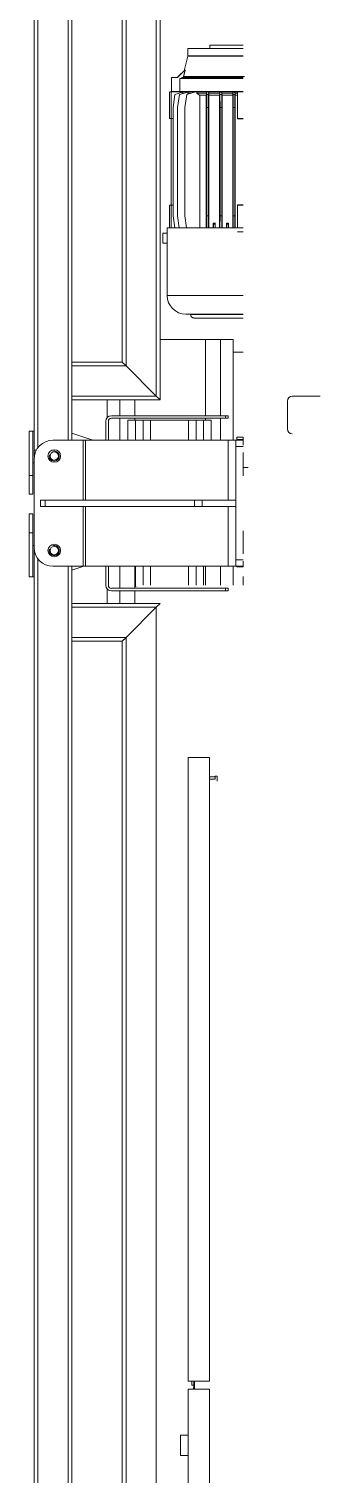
# Model space of a CAD drawing. Header units: millimetres. Extents: x 2179 to 48742, y 3478 to 161002.
# Drawn here: x 22321 to 22552, y 136392 to 137539 of the extents above; entities that cross this region are included whole.
import ezdxf

# ---------------------------------------------------------------- set-up
doc = ezdxf.new("R2010")
doc.units = ezdxf.units.MM
doc.layers.add('0-1', color=7, linetype='Continuous', lineweight=9)
doc.layers.add('2966-1_navrh dispozice stroju-HK_02_dwg-1', color=7, linetype='Continuous', lineweight=9, true_color=0x919191)

# ---------------------------------------------------------------- blocks, each defined once
blk = doc.blocks.new('2966-1_navrh dispozice stroju-HK_02_dwg_SE3323-903277-1NP _ stroje')
at = {"layer": '0-1'}
blk.add_line((1578.3, -1616.3), (1584.7, -1616.3), dxfattribs=at)
at = {"layer": '0-1', "flags": 128}
for points in [[(1578.3, -1618.4), (1581.3, -1618.4), (1581.3, -1617), (1581.3, -1616.5), (1584.7, -1616.5)], [(1578.3, -1617), (1581.3, -1617), (1584.7, -1617.1)]]:
    blk.add_lwpolyline(points, dxfattribs=at)
blk = doc.blocks.new('2966-1_navrh dispozice stroju-HK_02_dwg_SE3322-903278-1NP _ stroje')
at = {"layer": '0-1', "flags": 128}
blk.add_lwpolyline([(1578.3, -1621.5), (1578.3, -1604.5), (1083.3, -1604.5), (1083.3, -1621.5)], close=True, dxfattribs=at)
blk = doc.blocks.new('2966-1_navrh dispozice stroju-HK_02_dwg_SE3321-903279-1NP _ stroje')
at = {"layer": '0-1'}
blk.add_line((1098.6, -1600), (1098.6, -1604.5), dxfattribs=at)
at = {"layer": '0-1', "flags": 128}
blk.add_lwpolyline([(1102, -1598.5), (1098, -1598.5), (1098, -1600), (1100.5, -1600), (1100.5, -1604.5)], dxfattribs=at)
blk = doc.blocks.new('2966-1_navrh dispozice stroju-HK_02_dwg_SE3320-903280-1NP _ stroje')
at = {"layer": '0-1', "flags": 128}
blk.add_lwpolyline([(1637.2, -1621.5), (1637.2, -1627.4), (1621.2, -1627.4), (1621.2, -1621.5)], dxfattribs=at)
blk = doc.blocks.new('2966-1_navrh dispozice stroju-HK_02_dwg_SE3319-903281-1NP _ stroje')
at = {"layer": '0-1', "flags": 128}
blk.add_lwpolyline([(1584.7, -1604.5), (1584.7, -1621.5), (2079.7, -1621.5), (2079.7, -1604.5)], close=True, dxfattribs=at)
blk = doc.blocks.new('2966-1_navrh dispozice stroju-HK_02_dwg_SE2982-903407-1NP _ stroje')
at = {"layer": '0-1'}
for p, q in [((831.5, -1585.7), (761.5, -1585.7)), ((946.5, -1585.7), (931.5, -1585.7))]:
    blk.add_line(p, q, dxfattribs=at)
blk = doc.blocks.new('2966-1_navrh dispozice stroju-HK_02_dwg_SE2981-903408-1NP _ stroje')
at = {"layer": '0-1'}
for p, q in [((761.5, -1585.7), (761.5, -1577.7)), ((946.5, -1577.7), (939.5, -1577.7))]:
    blk.add_line(p, q, dxfattribs=at)
blk.add_blockref('2966-1_navrh dispozice stroju-HK_02_dwg_SE2982-903407-1NP _ stroje', (0, 0))
blk = doc.blocks.new('2966-1_navrh dispozice stroju-HK_02_dwg_SE2955-903425-1NP _ stroje')
at = {"layer": '0-1'}
for p, q in [((831.5, -1585.7), (751.5, -1585.7)), ((946.5, -1585.7), (931.5, -1585.7))]:
    blk.add_line(p, q, dxfattribs=at)
blk = doc.blocks.new('2966-1_navrh dispozice stroju-HK_02_dwg_SE2956-903426-1NP _ stroje')
at = {"layer": '0-1'}
for p, q in [((812, -1595.7), (751.5, -1595.7)), ((831.5, -1595.7), (814, -1595.7)), ((946.5, -1595.7), (931.5, -1595.7))]:
    blk.add_line(p, q, dxfattribs=at)
blk = doc.blocks.new('2966-1_navrh dispozice stroju-HK_02_dwg_SE2957-903427-1NP _ stroje')
at = {"layer": '0-1'}
for p, q in [((812, -1607.7), (751.5, -1607.7)), ((815.5, -1607.7), (814, -1607.7)), ((946.5, -1607.7), (931.5, -1607.7))]:
    blk.add_line(p, q, dxfattribs=at)
blk = doc.blocks.new('2966-1_navrh dispozice stroju-HK_02_dwg_SE2958-903428-1NP _ stroje')
at = {"layer": '0-1'}
for p, q in [((812, -1663.7), (799.4, -1663.7)), ((815.5, -1663.7), (814, -1663.7)), ((949, -1663.7), (931.5, -1663.7)), ((961, -1663.7), (951, -1663.7))]:
    blk.add_line(p, q, dxfattribs=at)
blk = doc.blocks.new('2966-1_navrh dispozice stroju-HK_02_dwg_SE2959-903429-1NP _ stroje')
at = {"layer": '0-1'}
for p, q in [((812, -1675.7), (799.4, -1675.7)), ((831.5, -1675.7), (814, -1675.7)), ((949, -1675.7), (931.5, -1675.7)), ((961, -1675.7), (951, -1675.7))]:
    blk.add_line(p, q, dxfattribs=at)
blk = doc.blocks.new('2966-1_navrh dispozice stroju-HK_02_dwg_SE2960-903430-1NP _ stroje')
at = {"layer": '0-1'}
for p, q in [((813.6, -1685.7), (799.4, -1685.7)), ((961, -1685.7), (949.4, -1685.7))]:
    blk.add_line(p, q, dxfattribs=at)
blk = doc.blocks.new('2966-1_navrh dispozice stroju-HK_02_dwg_SE2954-903431-1NP _ stroje')
at = {"layer": '0-1', "flags": 128}
blk.add_lwpolyline([(751.5, -1643.7), (751.5, -1607.7), (751.5, -1595.7), (751.5, -1585.7)], dxfattribs=at)
for name in ['2966-1_navrh dispozice stroju-HK_02_dwg_SE2955-903425-1NP _ stroje', '2966-1_navrh dispozice stroju-HK_02_dwg_SE2956-903426-1NP _ stroje', '2966-1_navrh dispozice stroju-HK_02_dwg_SE2957-903427-1NP _ stroje', '2966-1_navrh dispozice stroju-HK_02_dwg_SE2958-903428-1NP _ stroje', '2966-1_navrh dispozice stroju-HK_02_dwg_SE2959-903429-1NP _ stroje', '2966-1_navrh dispozice stroju-HK_02_dwg_SE2960-903430-1NP _ stroje']:
    blk.add_blockref(name, (0, 0))
blk = doc.blocks.new('2966-1_navrh dispozice stroju-HK_02_dwg_SE2647-903585-1NP _ stroje')
at = {"layer": '0-1', "flags": 128}
blk.add_lwpolyline([(831.5, -1603.2), (815.5, -1603.2), (815.5, -1609.2), (831.5, -1609.2)], dxfattribs=at)
blk = doc.blocks.new('2966-1_navrh dispozice stroju-HK_02_dwg_SE2646-903586-1NP _ stroje')
at = {"layer": '0-1', "flags": 128}
blk.add_lwpolyline([(831.5, -1663.2), (815.5, -1663.2), (815.5, -1669.2), (831.5, -1669.2)], dxfattribs=at)
blk = doc.blocks.new('2966-1_navrh dispozice stroju-HK_02_dwg_SE2645-903587-1NP _ stroje')
at = {"layer": '0-1', "flags": 128}
blk.add_lwpolyline([(831.5, -1657.2), (815.5, -1657.2), (815.5, -1663.2), (831.5, -1663.2)], dxfattribs=at)
blk = doc.blocks.new('2966-1_navrh dispozice stroju-HK_02_dwg_SE2644-903588-1NP _ stroje')
at = {"layer": '0-1', "flags": 128}
blk.add_lwpolyline([(831.5, -1615.2), (815.5, -1615.2), (815.5, -1609.2), (831.5, -1609.2)], dxfattribs=at)
blk = doc.blocks.new('2966-1_navrh dispozice stroju-HK_02_dwg_SE2643-903589-1NP _ stroje')
at = {"layer": '0-1', "flags": 128}
blk.add_lwpolyline([(831.5, -1615.2), (815.5, -1615.2), (815.5, -1621.2), (831.5, -1621.2)], dxfattribs=at)
blk = doc.blocks.new('2966-1_navrh dispozice stroju-HK_02_dwg_SE2642-903590-1NP _ stroje')
at = {"layer": '0-1', "flags": 128}
blk.add_lwpolyline([(831.5, -1651.2), (815.5, -1651.2), (815.5, -1657.2), (831.5, -1657.2)], dxfattribs=at)
blk = doc.blocks.new('2966-1_navrh dispozice stroju-HK_02_dwg_SE2641-903591-1NP _ stroje')
at = {"layer": '0-1', "flags": 128}
blk.add_lwpolyline([(831.5, -1621.2), (815.5, -1621.2), (815.5, -1651.2), (831.5, -1651.2)], dxfattribs=at)
blk = doc.blocks.new('2966-1_navrh dispozice stroju-HK_02_dwg_SE2640-903592-1NP _ stroje')
at = {"layer": '0-1'}
blk.add_line((946.5, -1657.2), (931.5, -1657.2), dxfattribs=at)
at = {"layer": '0-1', "flags": 128}
blk.add_lwpolyline([(931.5, -1663.2), (947.5, -1663.2), (947.5, -1662.7)], dxfattribs=at)
blk = doc.blocks.new('2966-1_navrh dispozice stroju-HK_02_dwg_SE2639-903593-1NP _ stroje')
at = {"layer": '0-1'}
for p, q in [((946.5, -1609.2), (931.5, -1609.2)), ((931.5, -1615.2), (946.5, -1615.2))]:
    blk.add_line(p, q, dxfattribs=at)
blk = doc.blocks.new('2966-1_navrh dispozice stroju-HK_02_dwg_SE2638-903594-1NP _ stroje')
at = {"layer": '0-1'}
for p, q in [((946.5, -1651.2), (931.5, -1651.2)), ((931.5, -1657.2), (946.5, -1657.2))]:
    blk.add_line(p, q, dxfattribs=at)
blk = doc.blocks.new('2966-1_navrh dispozice stroju-HK_02_dwg_SE2637-903595-1NP _ stroje')
at = {"layer": '0-1'}
for p, q in [((946.5, -1615.2), (931.5, -1615.2)), ((931.5, -1621.2), (946.5, -1621.2))]:
    blk.add_line(p, q, dxfattribs=at)
blk = doc.blocks.new('2966-1_navrh dispozice stroju-HK_02_dwg_SE2636-903596-1NP _ stroje')
at = {"layer": '0-1'}
for p, q in [((946.5, -1621.2), (931.5, -1621.2)), ((931.5, -1651.2), (946.5, -1651.2))]:
    blk.add_line(p, q, dxfattribs=at)
blk = doc.blocks.new('2966-1_navrh dispozice stroju-HK_02_dwg_SE2635-903597-1NP _ stroje')
at = {"layer": '0-1'}
for p, q in [((951, -1591.7), (951, -1682.3)), ((946.6, -1684.7), (931.5, -1684.7)), ((946.6, -1686.7), (931.5, -1686.7))]:
    blk.add_line(p, q, dxfattribs=at)
at = {"layer": '0-1', "flags": 128}
blk.add_lwpolyline([(949, -1682.3), (949, -1591.7), (951, -1591.7), (951, -1589.7), (949, -1589.7), (949, -1591.7)], dxfattribs=at)
at = {"layer": '0-1'}
for radius in [2.41, 4.41]:
    blk.add_arc((946.6, -1682.3), radius, 270, 0, dxfattribs=at)
blk = doc.blocks.new('2966-1_navrh dispozice stroju-HK_02_dwg_SE2634-903598-1NP _ stroje')
at = {"layer": '0-1'}
for p, q in [((843, -1577.4), (843, -1577.7)), ((853, -1577.7), (853, -1573.7))]:
    blk.add_line(p, q, dxfattribs=at)
blk = doc.blocks.new('2966-1_navrh dispozice stroju-HK_02_dwg_SE2633-903599-1NP _ stroje')
at = {"layer": '0-1'}
for p, q in [((812, -1591.7), (812, -1682.3)), ((816.4, -1684.7), (831.5, -1684.7)), ((816.4, -1686.7), (831.5, -1686.7))]:
    blk.add_line(p, q, dxfattribs=at)
at = {"layer": '0-1', "flags": 128}
blk.add_lwpolyline([(814, -1682.3), (814, -1591.7), (812, -1591.7), (812, -1589.7), (814, -1589.7), (814, -1591.7)], dxfattribs=at)
at = {"layer": '0-1'}
for radius in [4.41, 2.41]:
    blk.add_arc((816.4, -1682.3), radius, 180, 270, dxfattribs=at)
blk = doc.blocks.new('2966-1_navrh dispozice stroju-HK_02_dwg_SE2632-903600-1NP _ stroje')
at = {"layer": '0-1'}
blk.add_circle((844, -1727.7), 3.32, dxfattribs=at)
blk.add_arc((844, -1727.7), 4, 255, 195, dxfattribs=at)
blk = doc.blocks.new('2966-1_navrh dispozice stroju-HK_02_dwg_SE2631-903601-1NP _ stroje')
at = {"layer": '0-1'}
blk.add_circle((919, -1727.7), 3.32, dxfattribs=at)
blk.add_arc((919, -1727.7), 4, 255, 195, dxfattribs=at)
blk = doc.blocks.new('2966-1_navrh dispozice stroju-HK_02_dwg_SE2630-903602-1NP _ stroje')
at = {"layer": '0-1'}
for p, q in [((884, -1610.4), (884, -1583.7)), ((884, -1734.8), (884, -1616.4))]:
    blk.add_line(p, q, dxfattribs=at)
at = {"layer": '0-1', "flags": 128}
for points in [[(879, -1610.4), (879, -1616.4), (884, -1616.4), (884, -1610.4), (879, -1610.4), (879, -1583.7)], [(879, -1734.8), (879, -1738.7), (884, -1738.7), (884, -1734.8), (879, -1734.8), (879, -1616.4)]]:
    blk.add_lwpolyline(points, dxfattribs=at)
blk = doc.blocks.new('2966-1_navrh dispozice stroju-HK_02_dwg_SE2626-903603-1NP _ stroje')
at = {"layer": '0-1'}
for p, q in [((831.5, -1589.7), (879, -1589.7)), ((884, -1589.7), (931.5, -1589.7))]:
    blk.add_line(p, q, dxfattribs=at)
blk = doc.blocks.new('2966-1_navrh dispozice stroju-HK_02_dwg_SE2627-903604-1NP _ stroje')
at = {"layer": '0-1'}
for p, q in [((831.5, -1702.8), (879, -1702.8)), ((884, -1702.8), (931.5, -1702.8))]:
    blk.add_line(p, q, dxfattribs=at)
blk = doc.blocks.new('2966-1_navrh dispozice stroju-HK_02_dwg_SE2628-903605-1NP _ stroje')
at = {"layer": '0-1'}
for p, q in [((831.5, -1704.7), (879, -1704.7)), ((884, -1704.7), (931.5, -1704.7))]:
    blk.add_line(p, q, dxfattribs=at)
blk = doc.blocks.new('2966-1_navrh dispozice stroju-HK_02_dwg_SE2629-903606-1NP _ stroje')
at = {"layer": '0-1'}
for p, q in [((841.3, -1577.7), (859.7, -1577.7)), ((903.3, -1577.7), (921.7, -1577.7))]:
    blk.add_line(p, q, dxfattribs=at)
blk = doc.blocks.new('2966-1_navrh dispozice stroju-HK_02_dwg_SE2625-903607-1NP _ stroje')
at = {"layer": '0-1'}
for p, q in [((926.5, -1583.7), (926.5, -1577.7)), ((846.5, -1743.7), (916.5, -1743.7))]:
    blk.add_line(p, q, dxfattribs=at)
at = {"layer": '0-1', "flags": 128}
for points in [[(831.5, -1583.7), (831.5, -1577.7), (835.5, -1577.7)], [(836.5, -1577.7), (836.5, -1583.7), (926.5, -1583.7), (931.5, -1583.7)], [(927.5, -1577.7), (931.5, -1577.7), (931.5, -1583.7), (931.5, -1589.7), (931.5, -1702.8), (931.5, -1704.7), (931.5, -1728.7)], [(836.5, -1583.7), (831.5, -1583.7), (831.5, -1589.7), (831.5, -1702.8), (831.5, -1704.7), (831.5, -1728.7)]]:
    blk.add_lwpolyline(points, dxfattribs=at)
at = {"layer": '0-1'}
for centre in [(844, -1727.7), (919, -1727.7)]:
    blk.add_circle(centre, 5, dxfattribs=at)
for centre, start, end in [((846.5, -1728.7), 180, 270), ((916.5, -1728.7), 270, 0)]:
    blk.add_arc(centre, 15, start, end, dxfattribs=at)
for name in ['2966-1_navrh dispozice stroju-HK_02_dwg_SE2629-903606-1NP _ stroje', '2966-1_navrh dispozice stroju-HK_02_dwg_SE2626-903603-1NP _ stroje', '2966-1_navrh dispozice stroju-HK_02_dwg_SE2627-903604-1NP _ stroje', '2966-1_navrh dispozice stroju-HK_02_dwg_SE2628-903605-1NP _ stroje']:
    blk.add_blockref(name, (0, 0))
blk = doc.blocks.new('2966-1_navrh dispozice stroju-HK_02_dwg_SE2624-903608-1NP _ stroje')
at = {"layer": '0-1'}
blk.add_line((831, -1577.7), (831, -1582.7), dxfattribs=at)
at = {"layer": '0-1', "flags": 128}
for points in [[(831.5, -1577.7), (831, -1577.7), (829, -1577.7), (829, -1582.7), (831, -1582.7), (831.5, -1582.7)], [(931.5, -1577.7), (932, -1577.7), (932, -1582.7), (931.5, -1582.7)]]:
    blk.add_lwpolyline(points, dxfattribs=at)
blk = doc.blocks.new('2966-1_navrh dispozice stroju-HK_02_dwg_SE2620-903612-1NP _ stroje')
at = {"layer": '0-1', "flags": 128}
for points in [[(961, -1713.7), (961, -1643.7), (964, -1646.7), (964, -1713.7)], [(964, -1646.7), (988, -1670.7), (991, -1673.7), (991, -1713.7)], [(988, -1713.7), (988, -1670.7), (989.5, -1672.2)]]:
    blk.add_lwpolyline(points, dxfattribs=at)
blk = doc.blocks.new('2966-1_navrh dispozice stroju-HK_02_dwg_SE2619-903613-1NP _ stroje')
at = {"layer": '0-1'}
for p, q in [((964, -1646.7), (961, -1643.7)), ((3266.5, -1643.7), (3281.5, -1643.7))]:
    blk.add_line(p, q, dxfattribs=at)
at = {"layer": '0-1', "flags": 128}
for points in [[(3281.5, -1646.7), (964, -1646.7), (988, -1670.7), (989.5, -1672.2)], [(3276.5, -1672.2), (3278, -1670.7), (988, -1670.7), (991, -1673.7), (3275, -1673.7), (3278, -1670.7), (3281.5, -1667.2)]]:
    blk.add_lwpolyline(points, dxfattribs=at)
blk = doc.blocks.new('2966-1_navrh dispozice stroju-HK_02_dwg_SE2616-903616-1NP _ stroje')
at = {"layer": '0-1', "flags": 128}
blk.add_lwpolyline([(905, -1744.7), (890, -1744.7), (890, -1747.7), (905, -1747.7), (905, -1744.7), (940, -1744.7), (940, -1747.7), (905, -1747.7)], dxfattribs=at)
blk = doc.blocks.new('2966-1_navrh dispozice stroju-HK_02_dwg_SE2615-903617-1NP _ stroje')
at = {"layer": '0-1', "flags": 128}
blk.add_lwpolyline([(915, -1744.7), (915, -1743.7), (940, -1743.7), (940, -1744.7), (915, -1744.7)], dxfattribs=at)
blk = doc.blocks.new('2966-1_navrh dispozice stroju-HK_02_dwg_SE2614-903618-1NP _ stroje')
at = {"layer": '0-1'}
blk.add_line((910, -1743.7), (915, -1743.7), dxfattribs=at)
blk = doc.blocks.new('2966-1_navrh dispozice stroju-HK_02_dwg_SE2610-903622-1NP _ stroje')
at = {"layer": '0-1'}
blk.add_line((931.5, -1704.3), (934.7, -1713.7), dxfattribs=at)
blk = doc.blocks.new('2966-1_navrh dispozice stroju-HK_02_dwg_SE2607-903625-1NP _ stroje')
at = {"layer": '0-1'}
for p, q in [((931.5, -1713.7), (3281.5, -1713.7)), ((3281.5, -1716.7), (931.5, -1716.7)), ((925.5, -1740.7), (3287.5, -1740.7)), ((3296.4, -1743.7), (940, -1743.7))]:
    blk.add_line(p, q, dxfattribs=at)
blk = doc.blocks.new('2966-1_navrh dispozice stroju-HK_02_dwg_SE2606-903626-1NP _ stroje')
at = {"layer": '0-1', "flags": 128}
blk.add_lwpolyline([(915, -1743.7), (920, -1743.7), (920, -1743.3)], dxfattribs=at)
blk = doc.blocks.new('2966-1_navrh dispozice stroju-HK_02_dwg_SE2605-903627-1NP _ stroje')
at = {"layer": '0-1'}
for p, q in [((2500.2, -1743.7), (2133, -1743.7)), ((3296.5, -1743.7), (2545.2, -1743.7))]:
    blk.add_line(p, q, dxfattribs=at)
blk = doc.blocks.new('2966-1_navrh dispozice stroju-HK_02_dwg_SE2604-903628-1NP _ stroje')
at = {"layer": '0-1', "flags": 128}
blk.add_lwpolyline([(934.7, -1713.7), (937, -1713.7), (2133, -1713.7)], dxfattribs=at)
blk.add_blockref('2966-1_navrh dispozice stroju-HK_02_dwg_SE2605-903627-1NP _ stroje', (0, 0))
blk = doc.blocks.new('2966-1_navrh dispozice stroju-HK_02_dwg_SE2334-903699-1NP _ stroje')
at = {"layer": '0-1'}
blk.add_line((772.4, -1670.7), (772.4, -1713.7), dxfattribs=at)
at = {"layer": '0-1', "flags": 128}
for points in [[(769.4, -1713.7), (769.4, -1673.7), (772.4, -1670.7), (796.4, -1646.7), (796.4, -1713.7)], [(796.4, -1646.7), (799.4, -1643.7), (799.4, -1713.7)]]:
    blk.add_lwpolyline(points, dxfattribs=at)
blk = doc.blocks.new('2966-1_navrh dispozice stroju-HK_02_dwg_SE2333-903700-1NP _ stroje')
at = {"layer": '0-1'}
blk.add_line((-1853.6, -1670.7), (-1866.6, -1657.7), dxfattribs=at)
at = {"layer": '0-1', "flags": 128}
for points in [[(772.4, -1670.7), (769.4, -1673.7), (-1850.6, -1673.7), (-1853.6, -1670.7), (772.4, -1670.7), (796.4, -1646.7)], [(-1613.5, -1643.7), (799.4, -1643.7), (796.4, -1646.7), (-1613.5, -1646.7)]]:
    blk.add_lwpolyline(points, dxfattribs=at)
blk = doc.blocks.new('2966-1_navrh dispozice stroju-HK_02_dwg_SE2332-903701-1NP _ stroje')
at = {"layer": '0-1'}
blk.add_line((844.4, -1743.6), (844.4, -1743.7), dxfattribs=at)
blk = doc.blocks.new('2966-1_navrh dispozice stroju-HK_02_dwg_SE2331-903702-1NP _ stroje')
at = {"layer": '0-1', "flags": 128}
blk.add_lwpolyline([(849.4, -1743.7), (849.4, -1744.7), (824.4, -1744.7), (824.4, -1743.7), (844.4, -1743.7)], dxfattribs=at)
blk = doc.blocks.new('2966-1_navrh dispozice stroju-HK_02_dwg_SE2330-903703-1NP _ stroje')
at = {"layer": '0-1', "flags": 128}
blk.add_lwpolyline([(859.4, -1744.7), (824.4, -1744.7), (824.4, -1747.7), (859.4, -1747.7), (859.4, -1744.7), (874.4, -1744.7), (874.4, -1747.7), (859.4, -1747.7)], dxfattribs=at)
blk = doc.blocks.new('2966-1_navrh dispozice stroju-HK_02_dwg_SE2321-903712-1NP _ stroje')
at = {"layer": '0-1', "flags": 128}
blk.add_lwpolyline([(831.5, -1697.6), (831.2, -1697.8), (825.8, -1713.7)], dxfattribs=at)
blk = doc.blocks.new('2966-1_navrh dispozice stroju-HK_02_dwg_SE2319-903714-1NP _ stroje')
at = {"layer": '0-1', "flags": 128}
blk.add_lwpolyline([(839.4, -1742), (839.4, -1743.7), (844.4, -1743.7), (844.4, -1743.6)], dxfattribs=at)
blk = doc.blocks.new('2966-1_navrh dispozice stroju-HK_02_dwg_SE2318-903715-1NP _ stroje')
at = {"layer": '0-1'}
for p, q in [((-1908.5, -1713.7), (831.5, -1713.7)), ((831.5, -1716.7), (-1908.5, -1716.7)), ((-1914.5, -1740.7), (837.5, -1740.7)), ((824.4, -1743.7), (-1905.6, -1743.7))]:
    blk.add_line(p, q, dxfattribs=at)
blk = doc.blocks.new('2966-1_navrh dispozice stroju-HK_02_dwg_SE2034-903912-1NP _ stroje')
at = {"layer": '0-1'}
for p, q in [((796.5, -1516.7), (796.5, -1538.8)), ((800.4, -1542.7), (822.6, -1542.7))]:
    blk.add_line(p, q, dxfattribs=at)
for centre, start, end in [((800.4, -1538.8), 180, 270), ((822.6, -1538.8), 270, 0)]:
    blk.add_arc(centre, 3.91, start, end, dxfattribs=at)
blk = doc.blocks.new('2966-1_navrh dispozice stroju-HK_02_dwg__POLYLINE_3_-904003-1NP _ stroje')
at = {"layer": '0-1', "flags": 128}
blk.add_lwpolyline([(659.2, -1600.7), (659.3, -1599.8), (659.3, -1599.9)], dxfattribs=at)
blk = doc.blocks.new('2966-1_navrh dispozice stroju-HK_02_dwg_SE1597-904004-1NP _ stroje')
at = {"layer": '0-1'}
for p, q in [((542.7, -1625.1), (542.7, -1576.8)), ((543.5, -1626.8), (543.5, -1577.7)), ((555, -1577.7), (555, -1582.2)), ((666, -1582.2), (666, -1577.7)), ((731.4, -1623.2), (731.4, -1577.7)), ((734.5, -1616.7), (734.5, -1577.7)), ((663, -1585.7), (653.5, -1585.6)), ((663, -1596.2), (653.5, -1596.1)), ((659.2, -1601.6), (663, -1601.6)), ((663, -1606.7), (653.5, -1606.6)), ((554.7, -1625.7), (555, -1625.7)), ((555.6, -1626.8), (555, -1626.8)), ((543.5, -1634.6), (554.7, -1634.6))]:
    blk.add_line(p, q, dxfattribs=at)
at = {"layer": '0-1', "flags": 128}
for points in [[(520.5, -1604.2), (518, -1604.2), (518, -1577.7)], [(520.5, -1577.7), (520.5, -1621.7), (526.4, -1621.7), (526.4, -1577.7)], [(538.2, -1624.5), (526.6, -1621.8), (526.6, -1577.7)], [(554.7, -1577.7), (554.7, -1627.9), (544.5, -1627.9), (544.5, -1577.7)], [(557, -1606.7), (555, -1606.9), (555, -1605.9), (555, -1582.2), (576, -1582.2), (576.4, -1582.2)], [(557.7, -1584), (556, -1584.1), (556, -1582.2)], [(663, -1584), (557.7, -1584), (557.7, -1582.2)], [(644.6, -1582.2), (645, -1582.2), (663, -1582.2)], [(663, -1577.7), (663, -1638.1), (667, -1638.1), (675, -1638.1), (716.5, -1638.1), (716.5, -1577.7)], [(731.4, -1619.5), (731.7, -1619.5), (731.7, -1577.7)], [(557, -1585.7), (555.3, -1585.9), (556, -1585.9)], [(556, -1584.1), (555.4, -1584.1), (557, -1584.3)], [(557.7, -1594.5), (556, -1594.6), (556, -1585.9), (557.7, -1586)], [(567.5, -1585.6), (557, -1585.7), (557, -1584.3), (567.5, -1584.3)], [(663, -1594.5), (557.7, -1594.5), (557.7, -1586), (663, -1586)], [(663, -1584.3), (653.5, -1584.3), (653.5, -1585.6), (567.5, -1585.6), (567.5, -1584.3), (653.5, -1584.3)], [(660, -1590.9), (659.2, -1591.1), (663, -1591.1)], [(663, -1589.4), (659.3, -1589.4), (660, -1589.6)], [(663, -1590.9), (660, -1590.9), (660, -1589.6), (663, -1589.6)], [(557, -1596.2), (555.1, -1596.4), (556, -1596.4)], [(557, -1605.3), (555.2, -1605.1), (556, -1605.1), (556, -1596.4), (557.7, -1596.5)], [(556, -1594.6), (555.4, -1594.6), (557, -1594.8)], [(567.5, -1596.1), (557, -1596.2), (557, -1594.8), (567.5, -1594.8)], [(567.5, -1606.6), (557, -1606.7), (557, -1605.3), (567.5, -1605.3)], [(663, -1605), (557.7, -1605), (557.7, -1596.5), (663, -1596.5)], [(663, -1594.8), (653.5, -1594.8), (653.5, -1596.1), (567.5, -1596.1), (567.5, -1594.8), (653.5, -1594.8)], [(663, -1605.3), (653.5, -1605.3), (653.5, -1606.6), (567.5, -1606.6), (567.5, -1605.3), (653.5, -1605.3)], [(660, -1601.4), (659.2, -1601.6), (659.2, -1600.7)], [(663, -1599.9), (659.3, -1599.9), (660, -1600.1)], [(663, -1601.4), (660, -1601.4), (660, -1600.1), (663, -1600.1)], [(555, -1615.5), (555, -1614.6), (555, -1607), (555, -1606.9), (556, -1607)], [(557.7, -1607.1), (556, -1607), (556, -1614.6), (555, -1614.6)], [(576.1, -1633.3), (576, -1635), (555, -1635), (555, -1626.8), (555, -1615.5), (557, -1622.6), (567.5, -1624.1), (653.5, -1624.1), (663, -1622.7)], [(663, -1612.2), (557.7, -1612.2), (557.7, -1607.1), (663, -1607.1)], [(537.6, -1623.9), (543.5, -1629.9), (543.5, -1634.6), (543.5, -1634.7), (554.7, -1634.7)], [(554.7, -1634.7), (554.7, -1634.6), (554.7, -1627.9)], [(556, -1621.6), (555.1, -1621.6), (557, -1628.3), (567.5, -1629.8), (653.5, -1629.8), (663, -1628.5)], [(556, -1625.8), (555.3, -1625.8), (557, -1631.9), (567.5, -1633.3), (653.5, -1633.3), (663, -1632)], [(556.5, -1621), (556, -1621.6), (556, -1619)], [(556.2, -1625.6), (556, -1625.8), (556, -1624.8)], [(663, -1636.2), (645, -1636.2), (645, -1635), (576, -1635), (576, -1636.2), (555, -1636.2), (555, -1635)], [(663, -1635), (645, -1635), (644.9, -1633.3)]]:
    blk.add_lwpolyline(points, dxfattribs=at)
at = {"layer": '0-1'}
for centre, radius, start, end in [((360.9, -1468.9), 243.5, 323.2534, 323.9473), ((731.7, -1616.7), 2.75, 270, 0), ((526.4, -1622.7), 1, 76.7595, 90), ((1280.1, -917.1), 1025.1, 223.5866, 224.0616), ((542.5, -1626.1), 1.04, 359.1844, 75.1083), ((716.5, -1623.2), 14.9, 270, 0)]:
    blk.add_arc(centre, radius, start, end, dxfattribs=at)
for points, degree, knots in [([(576, -1577.7), (576, -1578.5), (576, -1580), (576, -1581.5), (576, -1582.2)], 3, [0, 0, 0, 0, 0.5, 1, 1, 1, 1]), ([(576.4, -1577.7), (576.4, -1578.5), (576.4, -1580), (576.4, -1581.5), (576.4, -1582.2)], 3, [0, 0, 0, 0, 0.5, 1, 1, 1, 1]), ([(644.6, -1582.2), (644.6, -1581.5), (644.6, -1580), (644.6, -1578.5), (644.6, -1577.7)], 3, [0, 0, 0, 0, 0.5, 1, 1, 1, 1]), ([(645, -1582.2), (645, -1581.5), (645, -1580), (645, -1578.5), (645, -1577.7)], 3, [0, 0, 0, 0, 0.5, 1, 1, 1, 1]), ([(555.1, -1596.4), (555.2, -1596.1), (555.2, -1595.5), (555.3, -1594.9), (555.4, -1594.6)], 3, [0, 0, 0, 0, 0.5, 1, 1, 1, 1]), ([(557.7, -1605), (557.4, -1605), (556.9, -1605), (556.3, -1605.1), (556, -1605.1)], 2, [0, 0, 0, 0.375, 0.625, 1, 1, 1]), ([(542.7, -1625.1), (541.8, -1624.8), (540.2, -1624.4), (538.6, -1624), (537.6, -1623.8)], 2, [0, 0, 0, 0.375, 0.625, 1, 1, 1])]:
    blk.add_open_spline(points, degree=degree, knots=knots, dxfattribs=at)
for points in [[(555.3, -1585.9), (555.3, -1585.6), (555.4, -1585), (555.4, -1584.4), (555.4, -1584.1)], [(659.2, -1591.1), (659.3, -1590.8), (659.3, -1590.3), (659.3, -1589.7), (659.3, -1589.4)], [(555, -1605.9), (555, -1605.8), (555.1, -1605.5), (555.2, -1605.2), (555.2, -1605.1)]]:
    blk.add_open_spline(points, degree=3, dxfattribs=at)
blk.add_blockref('2966-1_navrh dispozice stroju-HK_02_dwg__POLYLINE_3_-904003-1NP _ stroje', (0, 0))
blk = doc.blocks.new('2966-1_navrh dispozice stroju-HK_02_dwg_SE1596-904005-1NP _ stroje')
at = {"layer": '0-1', "flags": 128}
blk.add_lwpolyline([(667, -1641.6), (675, -1641.6), (675, -1638.1), (667, -1638.1)], close=True, dxfattribs=at)
blk = doc.blocks.new('2966-1_navrh dispozice stroju-HK_02_dwg-876232-1NP _ stroje')
at = {"rotation": 328.989640494807}
for name in ['2966-1_navrh dispozice stroju-HK_02_dwg_SE2333-903700-1NP _ stroje', '2966-1_navrh dispozice stroju-HK_02_dwg_SE2318-903715-1NP _ stroje', '2966-1_navrh dispozice stroju-HK_02_dwg_SE1597-904004-1NP _ stroje', '2966-1_navrh dispozice stroju-HK_02_dwg_SE2034-903912-1NP _ stroje', '2966-1_navrh dispozice stroju-HK_02_dwg_SE2981-903408-1NP _ stroje', '2966-1_navrh dispozice stroju-HK_02_dwg_SE1596-904005-1NP _ stroje', '2966-1_navrh dispozice stroju-HK_02_dwg_SE2954-903431-1NP _ stroje', '2966-1_navrh dispozice stroju-HK_02_dwg_SE2624-903608-1NP _ stroje', '2966-1_navrh dispozice stroju-HK_02_dwg_SE2625-903607-1NP _ stroje', '2966-1_navrh dispozice stroju-HK_02_dwg_SE2633-903599-1NP _ stroje', '2966-1_navrh dispozice stroju-HK_02_dwg_SE2634-903598-1NP _ stroje', '2966-1_navrh dispozice stroju-HK_02_dwg_SE2644-903588-1NP _ stroje', '2966-1_navrh dispozice stroju-HK_02_dwg_SE2647-903585-1NP _ stroje', '2966-1_navrh dispozice stroju-HK_02_dwg_SE2334-903699-1NP _ stroje', '2966-1_navrh dispozice stroju-HK_02_dwg_SE2641-903591-1NP _ stroje', '2966-1_navrh dispozice stroju-HK_02_dwg_SE2630-903602-1NP _ stroje', '2966-1_navrh dispozice stroju-HK_02_dwg_SE2643-903589-1NP _ stroje', '2966-1_navrh dispozice stroju-HK_02_dwg_SE2642-903590-1NP _ stroje', '2966-1_navrh dispozice stroju-HK_02_dwg_SE2646-903586-1NP _ stroje', '2966-1_navrh dispozice stroju-HK_02_dwg_SE2645-903587-1NP _ stroje', '2966-1_navrh dispozice stroju-HK_02_dwg_SE2635-903597-1NP _ stroje', '2966-1_navrh dispozice stroju-HK_02_dwg_SE2639-903593-1NP _ stroje', '2966-1_navrh dispozice stroju-HK_02_dwg_SE2636-903596-1NP _ stroje', '2966-1_navrh dispozice stroju-HK_02_dwg_SE2637-903595-1NP _ stroje', '2966-1_navrh dispozice stroju-HK_02_dwg_SE2321-903712-1NP _ stroje', '2966-1_navrh dispozice stroju-HK_02_dwg_SE2620-903612-1NP _ stroje', '2966-1_navrh dispozice stroju-HK_02_dwg_SE2640-903592-1NP _ stroje', '2966-1_navrh dispozice stroju-HK_02_dwg_SE2638-903594-1NP _ stroje', '2966-1_navrh dispozice stroju-HK_02_dwg_SE2619-903613-1NP _ stroje', '2966-1_navrh dispozice stroju-HK_02_dwg_SE2632-903600-1NP _ stroje', '2966-1_navrh dispozice stroju-HK_02_dwg_SE2330-903703-1NP _ stroje', '2966-1_navrh dispozice stroju-HK_02_dwg_SE2331-903702-1NP _ stroje', '2966-1_navrh dispozice stroju-HK_02_dwg_SE2319-903714-1NP _ stroje', '2966-1_navrh dispozice stroju-HK_02_dwg_SE2332-903701-1NP _ stroje', '2966-1_navrh dispozice stroju-HK_02_dwg_SE3322-903278-1NP _ stroje', '2966-1_navrh dispozice stroju-HK_02_dwg_SE3321-903279-1NP _ stroje', '2966-1_navrh dispozice stroju-HK_02_dwg_SE2631-903601-1NP _ stroje', '2966-1_navrh dispozice stroju-HK_02_dwg_SE2607-903625-1NP _ stroje', '2966-1_navrh dispozice stroju-HK_02_dwg_SE2604-903628-1NP _ stroje', '2966-1_navrh dispozice stroju-HK_02_dwg_SE2610-903622-1NP _ stroje', '2966-1_navrh dispozice stroju-HK_02_dwg_SE2616-903616-1NP _ stroje', '2966-1_navrh dispozice stroju-HK_02_dwg_SE2614-903618-1NP _ stroje', '2966-1_navrh dispozice stroju-HK_02_dwg_SE2615-903617-1NP _ stroje', '2966-1_navrh dispozice stroju-HK_02_dwg_SE2606-903626-1NP _ stroje', '2966-1_navrh dispozice stroju-HK_02_dwg_SE3319-903281-1NP _ stroje', '2966-1_navrh dispozice stroju-HK_02_dwg_SE3323-903277-1NP _ stroje', '2966-1_navrh dispozice stroju-HK_02_dwg_SE3320-903280-1NP _ stroje']:
    blk.add_blockref(name, (-62300.5, 46431.8), dxfattribs=at)

msp = doc.modelspace()

# ---------------------------------------------------------------- block references
at = {"layer": '2966-1_navrh dispozice stroju-HK_02_dwg-1', "rotation": 301.0103595051887}
msp.add_blockref('2966-1_navrh dispozice stroju-HK_02_dwg-876232-1NP _ stroje', (16370.5, 60726.8), dxfattribs=at)

doc.saveas('drawing.dxf')
